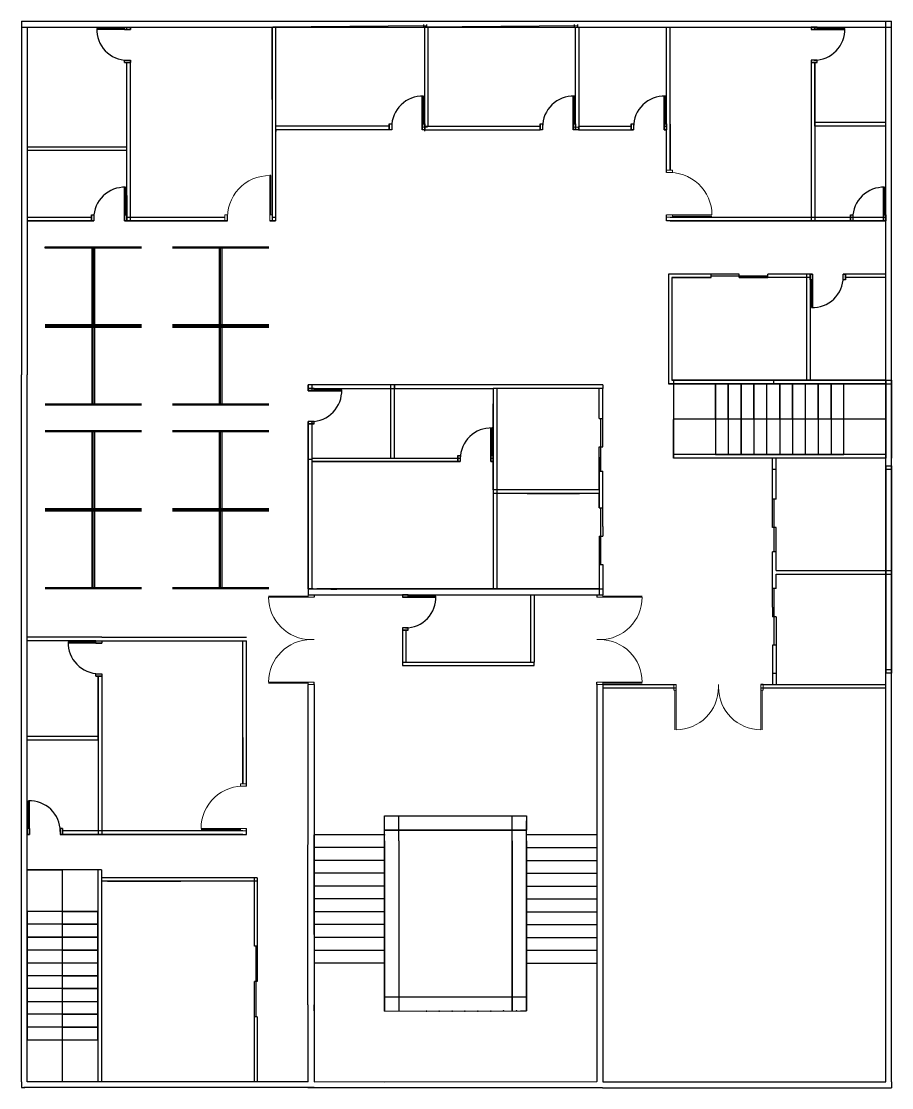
# Model space of a CAD drawing. Header units: inches. Extents: x 35258 to 134537, y 25067 to 83300.
# Drawn here: x 65889 to 66628, y 38618 to 39523 of the extents above; entities that cross this region are included whole.
import ezdxf

# ---------------------------------------------------------------- set-up
doc = ezdxf.new("R2010")
doc.units = ezdxf.units.IN
doc.header["$LTSCALE"] = 5
doc.header["$MEASUREMENT"] = 0
for name, color, linetype in [('belkuni', 7, 'Continuous'), ('door', 60, 'Continuous'), ('Furniture_1', 34, 'Continuous')]:
    doc.layers.add(name, color=color, linetype=linetype)
doc.layers.add('G-FIX', color=4, linetype='Continuous', lineweight=9)

msp = doc.modelspace()

# ---------------------------------------------------------------- linework, layer by layer
for p, q in [((65889.48, 39522.61), (66627.8, 39522.61)), ((65889.48, 39522.61), (65889.48, 39517.61)), ((65889.48, 39517.61), (66627.8, 39517.61)), ((65889.48, 39517.61), (65889.48, 39222.54)), ((65894.48, 39517.61), (65894.48, 39222.54)), ((65978.94, 39515.61), (65978.94, 39517.61)), ((65981.94, 39515.61), (65981.94, 39517.61)), ((66102.21, 39456.19), (66102.21, 39517.61)), ((66102.21, 39517.61), (66102.21, 39396.27)), ((66105.21, 39517.61), (66105.21, 39394.18)), ((66231.64, 39433.55), (66231.64, 39517.61)), ((66234.64, 39433.55), (66234.64, 39517.61)), ((66359.63, 39430.56), (66359.63, 39517.61)), ((66362.63, 39430.56), (66362.63, 39517.61)), ((66436.82, 39394.17), (66436.82, 39517.61)), ((66439.82, 39396.26), (66439.82, 39517.61)), ((66559.54, 39517.61), (66559.54, 39515.61)), ((66562.54, 39515.61), (66562.54, 39517.61)), ((66562.54, 39517.61), (66562.54, 39515.61)), ((66622.8, 39222.62), (66622.8, 39522.61)), ((66627.8, 39222.62), (66627.8, 39522.61)), ((66622.8, 39222.62), (66622.8, 39509.31)), ((65978.94, 39489.61), (65978.94, 39489.61)), ((65981.94, 39353.27), (65981.94, 39489.61)), ((66559.54, 39489.61), (66559.54, 39353.27)), ((66562.54, 39489.61), (66562.54, 39489.61)), ((66562.54, 39489.61), (66562.54, 39489.61)), ((65978.94, 39353.27), (65978.94, 39487.61)), ((66562.54, 39433.62), (66562.54, 39487.61)), ((66562.54, 39487.61), (66562.54, 39353.27)), ((66439.82, 39435.44), (66439.82, 39396.26)), ((66622.8, 39436.62), (66562.54, 39436.62)), ((66201.64, 39433.55), (66105.21, 39433.55)), ((66201.64, 39430.55), (66105.21, 39430.55)), ((66231.64, 39433.55), (66329.63, 39433.55)), ((66231.64, 39430.55), (66329.63, 39430.55)), ((66361.99, 39433.57), (66406.82, 39433.57)), ((66361.99, 39430.57), (66408.82, 39430.57)), ((66408.82, 39433.57), (66408.83, 39433.57)), ((66434.82, 39433.57), (66436.82, 39433.57)), ((66434.82, 39430.57), (66436.82, 39430.57)), ((66622.8, 39433.62), (66562.54, 39433.62)), ((66562.54, 39433.62), (66562.54, 39353.27)), ((65978.94, 39415.89), (65894.48, 39415.89)), ((65978.94, 39412.89), (65894.48, 39412.89)), ((65978.94, 39353.27), (65978.94, 39412.89)), ((65981.94, 39353.27), (65981.94, 39412.89)), ((66101.21, 39391.77), (66100.21, 39391.77)), ((66102.21, 39396.27), (66102.21, 39353.27)), ((66105.21, 39394.18), (66105.21, 39353.27)), ((66439.82, 39394.26), (66439.82, 39394.26)), ((66439.82, 39394.26), (66439.82, 39394.26)), ((65978.94, 39374.65), (65978.94, 39353.27)), ((65894.48, 39356.27), (65948.94, 39356.27)), ((65950.94, 39353.27), (65894.48, 39353.27)), ((65894.48, 39353.27), (65950.94, 39353.27)), ((65950.94, 39356.27), (65950.94, 39356.27)), ((66064.3, 39353.27), (65976.94, 39353.27)), ((65976.94, 39353.27), (66064.3, 39353.27)), ((65978.94, 39356.27), (66062.21, 39356.27)), ((66030.77, 39353.27), (66064.3, 39353.27)), ((66064.21, 39356.27), (66064.21, 39356.27)), ((66064.21, 39356.27), (66064.21, 39356.27)), ((66100.21, 39353.27), (66105.21, 39353.27)), ((66105.21, 39353.27), (66100.21, 39353.27)), ((66100.21, 39353.27), (66105.21, 39353.27)), ((66102.21, 39356.27), (66105.21, 39356.27)), ((66436.81, 39353.27), (66436.82, 39356.26)), ((66439.82, 39353.27), (66436.81, 39353.27)), ((66436.82, 39356.26), (66436.82, 39358.26)), ((66439.82, 39356.27), (66622.8, 39356.27)), ((66439.82, 39356.27), (66439.82, 39356.26)), ((66439.82, 39356.26), (66439.82, 39356.27)), ((66439.82, 39353.27), (66622.8, 39353.27)), ((66622.8, 39353.27), (66439.82, 39353.27)), ((66439.82, 39353.27), (66622.8, 39353.27)), ((65909.65, 39331.22), (65991.31, 39331.22)), ((65909.65, 39330.05), (65909.65, 39331.22)), ((65991.31, 39330.05), (65909.65, 39330.05)), ((65949.3, 39331.22), (65949.3, 39196.79)), ((65950.48, 39196.79), (65950.48, 39331.22)), ((65950.48, 39330.05), (65950.48, 39265.19)), ((65951.66, 39330.05), (65951.66, 39196.79)), ((66017.64, 39331.22), (66099.3, 39331.22)), ((66099.3, 39330.05), (66017.64, 39330.05)), ((66018.18, 39330.05), (66018.18, 39331.22)), ((66057.29, 39331.22), (66057.29, 39196.79)), ((66058.47, 39196.79), (66058.47, 39331.22)), ((66059.65, 39330.05), (66059.65, 39196.79)), ((66498.53, 39308.14), (66438.38, 39308.14)), ((66438.38, 39308.14), (66438.38, 39214.94)), ((66474.8, 39305.14), (66474.8, 39308.14)), ((66498.53, 39305.14), (66498.53, 39308.14)), ((66560.67, 39308.14), (66522.62, 39308.14)), ((66522.62, 39305.14), (66522.62, 39308.14)), ((66555.67, 39308.14), (66555.67, 39217.94)), ((66558.67, 39308.14), (66558.67, 39217.94)), ((66622.8, 39308.14), (66586.67, 39308.14)), ((66474.8, 39305.14), (66441.38, 39305.14)), ((66441.38, 39305.14), (66441.38, 39217.94)), ((66474.8, 39305.14), (66441.38, 39305.14)), ((66441.38, 39305.14), (66474.8, 39305.14)), ((66474.8, 39306.64), (66498.53, 39306.64)), ((66498.53, 39306.64), (66522.62, 39306.64)), ((66558.67, 39305.14), (66498.53, 39305.14)), ((66555.67, 39305.14), (66498.53, 39305.14)), ((66498.53, 39305.14), (66522.62, 39305.14)), ((66522.62, 39305.14), (66498.53, 39305.14)), ((66586.67, 39305.14), (66586.66, 39305.14)), ((66622.8, 39305.14), (66588.67, 39305.14)), ((65909.65, 39265.19), (65991.31, 39265.19)), ((65909.65, 39264.01), (65991.31, 39264.01)), ((65991.31, 39264.01), (65909.65, 39264.01)), ((65991.31, 39262.83), (65909.65, 39262.83)), ((66017.64, 39265.19), (66099.3, 39265.19)), ((66017.64, 39264.01), (66099.3, 39264.01)), ((66099.3, 39264.01), (66017.64, 39264.01)), ((66099.3, 39262.83), (66017.64, 39262.83)), ((65889.48, 38622.54), (65889.48, 39222.54)), ((65894.48, 38981.81), (65894.48, 39222.54)), ((66555.67, 39217.94), (66441.38, 39217.94)), ((66441.38, 39217.94), (66627.8, 39217.94)), ((66442.8, 39217.94), (66442.8, 39151.94)), ((66442.8, 39217.94), (66622.8, 39217.94)), ((66622.8, 39217.94), (66527.41, 39217.94)), ((66527.59, 39217.94), (66527.59, 39214.94)), ((66622.8, 39062.93), (66622.8, 39222.62)), ((66622.8, 39217.94), (66627.8, 39217.94)), ((66622.8, 39217.94), (66622.8, 39151.94)), ((66622.8, 39217.94), (66627.8, 39217.94)), ((66627.8, 38622.62), (66627.8, 39222.62)), ((66627.8, 39219.94), (66627.8, 39219.94)), ((66627.8, 39217.94), (66627.8, 39214.94)), ((66132.77, 39213.95), (66132.77, 39208.95)), ((66289.84, 39213.95), (66132.77, 39213.95)), ((66132.77, 39208.95), (66132.77, 39213.95)), ((66132.77, 39210.95), (66289.84, 39210.95)), ((66132.77, 39210.95), (66132.77, 39208.95)), ((66132.77, 39210.95), (66132.77, 39208.95)), ((66135.77, 39213.95), (66135.77, 39208.95)), ((66202.9, 39151.97), (66202.9, 39213.95)), ((66205.9, 39213.95), (66202.9, 39213.95)), ((66205.9, 39151.97), (66205.9, 39213.95)), ((66205.9, 39213.95), (66205.9, 39210.95)), ((66382.64, 39213.95), (66289.84, 39213.95)), ((66362.92, 39210.95), (66289.84, 39210.95)), ((66382.64, 39210.95), (66289.84, 39210.95)), ((66289.84, 39210.95), (66289.84, 39040.81)), ((66292.84, 39210.95), (66292.84, 39040.81)), ((66306.17, 39213.95), (66306.17, 39213.95)), ((66338.89, 39213.95), (66338.89, 39213.95)), ((66379.64, 39185.45), (66379.64, 39210.95)), ((66382.64, 39213.95), (66382.64, 39210.95)), ((66382.64, 39185.45), (66382.64, 39210.95)), ((66438.38, 39214.94), (66522.44, 39214.94)), ((66527.59, 39214.94), (66438.38, 39214.94)), ((66527.59, 39214.94), (66438.38, 39214.94)), ((66438.38, 39214.94), (66627.8, 39214.94)), ((66442.8, 39214.94), (66622.8, 39214.94)), ((66587.35, 39214.94), (66478.25, 39214.94)), ((66478.25, 39214.94), (66478.25, 39154.94)), ((66478.25, 39184.94), (66478.25, 39214.94)), ((66478.25, 39214.94), (66478.25, 39154.94)), ((66489.16, 39184.94), (66489.16, 39214.94)), ((66489.16, 39214.94), (66489.16, 39154.94)), ((66500.07, 39184.94), (66500.07, 39214.94)), ((66500.07, 39214.94), (66500.07, 39154.94)), ((66500.07, 39154.94), (66500.07, 39214.94)), ((66510.98, 39184.94), (66510.98, 39214.94)), ((66510.98, 39214.94), (66510.98, 39154.94)), ((66521.89, 39154.94), (66521.89, 39214.94)), ((66527.59, 39214.94), (66529.41, 39214.94)), ((66622.49, 39214.94), (66529.41, 39214.94)), ((66529.41, 39214.94), (66622.49, 39214.94)), ((66532.8, 39184.94), (66532.8, 39214.94)), ((66532.8, 39214.94), (66532.8, 39154.94)), ((66543.71, 39184.94), (66543.71, 39214.94)), ((66543.71, 39214.94), (66543.71, 39154.94)), ((66554.62, 39154.94), (66554.62, 39214.94)), ((66565.53, 39184.94), (66565.53, 39214.94)), ((66565.53, 39214.94), (66565.53, 39154.94)), ((66576.44, 39184.94), (66576.44, 39214.94)), ((66576.44, 39214.94), (66576.44, 39154.94)), ((66587.35, 39154.94), (66587.35, 39214.94)), ((66622.8, 39214.94), (66627.8, 39214.94)), ((66622.8, 39214.94), (66627.8, 39214.94)), ((66627.8, 39214.94), (66627.8, 39151.94)), ((65909.65, 39197.97), (65991.31, 39197.97)), ((65991.31, 39196.79), (65909.65, 39196.79)), ((66017.64, 39197.97), (66099.3, 39197.97)), ((66099.3, 39196.79), (66017.64, 39196.79)), ((66289.84, 39124.95), (66289.84, 39197.95)), ((66379.64, 39185.45), (66379.64, 39197.95)), ((66478.25, 39184.94), (66478.25, 39195.84)), ((66478.25, 39184.94), (66478.25, 39194.87)), ((66489.16, 39184.94), (66489.16, 39195.23)), ((66489.16, 39184.94), (66489.16, 39194.87)), ((66500.07, 39184.94), (66500.07, 39195.84)), ((66500.07, 39184.94), (66500.07, 39195.23)), ((66500.07, 39184.94), (66500.07, 39194.87)), ((66510.98, 39184.94), (66510.98, 39195.23)), ((66510.98, 39184.94), (66510.98, 39194.87)), ((66521.89, 39184.94), (66521.89, 39195.23)), ((66521.89, 39184.94), (66521.89, 39194.87)), ((66532.8, 39184.94), (66532.8, 39195.84)), ((66532.8, 39184.94), (66532.8, 39194.87)), ((66543.71, 39184.94), (66543.71, 39195.23)), ((66543.71, 39184.94), (66543.71, 39194.87)), ((66554.62, 39184.94), (66554.62, 39195.4)), ((66554.62, 39184.94), (66554.62, 39195.23)), ((66565.53, 39184.94), (66565.53, 39195.84)), ((66576.44, 39184.94), (66576.44, 39195.23)), ((66587.35, 39184.94), (66587.35, 39195.23)), ((66132.77, 39040.81), (66132.77, 39182.95)), ((66132.77, 39182.95), (66132.77, 39153.94)), ((66132.77, 39182.95), (66132.77, 39040.81)), ((66135.77, 39182.96), (66135.77, 39182.95)), ((66135.77, 39182.95), (66135.77, 39182.96)), ((66135.77, 39182.96), (66135.77, 39182.95)), ((66135.77, 39182.96), (66135.77, 39040.81)), ((66379.64, 39185.45), (66382.64, 39185.45)), ((66379.64, 39185.45), (66382.64, 39185.45)), ((66381.14, 39161.45), (66381.14, 39185.45)), ((66382.64, 39161.45), (66382.64, 39185.45)), ((66622.8, 39184.94), (66442.8, 39184.94)), ((66442.8, 39154.87), (66442.8, 39184.79)), ((66442.8, 39184.79), (66442.8, 39169.83)), ((66442.8, 39184.79), (66442.8, 39151.94)), ((66442.8, 39154.87), (66442.8, 39184.79)), ((66442.8, 39184.79), (66442.8, 39169.83)), ((66587.35, 39184.94), (66478.25, 39184.94)), ((66500.07, 39184.94), (66500.07, 39184.94)), ((66521.89, 39184.94), (66521.89, 39184.94)), ((66554.62, 39184.94), (66554.62, 39184.94)), ((66587.35, 39184.94), (66587.35, 39184.94)), ((65909.65, 39175.24), (65991.32, 39175.24)), ((65991.32, 39174.06), (65909.65, 39174.06)), ((65949.31, 39175.24), (65949.31, 39040.81)), ((65949.31, 39175.24), (65949.31, 39040.81)), ((65950.48, 39040.81), (65950.48, 39175.24)), ((65950.48, 39040.81), (65950.48, 39175.24)), ((65951.66, 39174.06), (65951.66, 39040.81)), ((65951.66, 39174.06), (65951.66, 39040.81)), ((66017.64, 39175.24), (66099.3, 39175.24)), ((66099.3, 39174.06), (66017.64, 39174.06)), ((66018.18, 39174.06), (66018.18, 39175.24)), ((66057.29, 39175.24), (66057.29, 39040.81)), ((66057.3, 39175.24), (66057.3, 39040.81)), ((66058.47, 39040.81), (66058.47, 39175.24)), ((66058.48, 39040.81), (66058.48, 39175.24)), ((66059.65, 39174.06), (66059.65, 39040.81)), ((66059.66, 39174.06), (66059.66, 39040.81)), ((66135.77, 39180.95), (66135.77, 39153.94)), ((66289.84, 39170.34), (66289.84, 39148.97)), ((66132.77, 39153.94), (66132.77, 39150.94)), ((66379.64, 39124.95), (66379.64, 39161.45)), ((66379.64, 39161.45), (66382.64, 39161.45)), ((66381.14, 39140.71), (66381.14, 39161.45)), ((66622.8, 39154.94), (66442.8, 39154.94)), ((66442.8, 39151.94), (66442.8, 39154.87)), ((66478.25, 39154.94), (66587.35, 39154.94)), ((66500.07, 39154.94), (66500.07, 39154.94)), ((66505.17, 39154.94), (66505.17, 39154.94)), ((66132.77, 39150.94), (66135.77, 39150.94)), ((66135.77, 39151.97), (66261.84, 39151.97)), ((66215.06, 39148.97), (66135.77, 39148.97)), ((66135.77, 39148.97), (66261.84, 39148.97)), ((66205.38, 39151.97), (66259.84, 39151.97)), ((66261.84, 39148.97), (66205.38, 39148.97)), ((66205.38, 39148.97), (66261.84, 39148.97)), ((66261.84, 39151.97), (66261.84, 39151.97)), ((66287.84, 39151.97), (66289.84, 39151.97)), ((66287.84, 39148.97), (66289.84, 39148.97)), ((66379.64, 39152.74), (66379.64, 39109.59)), ((66622.8, 39151.94), (66442.8, 39151.94)), ((66526.73, 39142.46), (66526.73, 39151.94)), ((66529.73, 39142.46), (66529.73, 39151.94)), ((66622.8, 39145.46), (66622.8, 39142.46)), ((66622.8, 39145.46), (66627.8, 39145.46)), ((66627.8, 39145.46), (66627.8, 38969.32)), ((66379.64, 39140.71), (66382.64, 39140.71)), ((66382.64, 39093.95), (66382.64, 39140.71)), ((66526.73, 39116.96), (66526.73, 39142.46)), ((66526.73, 39142.46), (66529.73, 39142.46)), ((66529.73, 39116.96), (66529.73, 39142.46)), ((66622.8, 39142.46), (66627.8, 39142.46)), ((66622.8, 39142.46), (66627.8, 39142.46)), ((66622.8, 39142.46), (66622.8, 38969.32)), ((66529.73, 39116.96), (66529.73, 39129.46)), ((66622.8, 39056.46), (66622.8, 39129.46)), ((66379.64, 39124.95), (66289.84, 39124.95)), ((66379.64, 39121.95), (66289.84, 39121.95)), ((66318.56, 39121.95), (66362.92, 39121.95)), ((66379.64, 39109.59), (66379.64, 39121.95)), ((65909.65, 39109.2), (65991.32, 39109.2)), ((66017.64, 39109.2), (66099.3, 39109.2)), ((66379.64, 39109.59), (66382.64, 39109.59)), ((66379.64, 39109.59), (66382.64, 39109.59)), ((66381.14, 39085.59), (66381.14, 39109.59)), ((66526.73, 39092.96), (66526.73, 39116.96)), ((66529.73, 39116.96), (66526.73, 39116.96)), ((66529.73, 39116.96), (66526.73, 39116.96)), ((66528.23, 39092.96), (66528.23, 39116.96)), ((65909.65, 39108.02), (65991.32, 39108.02)), ((65991.32, 39108.02), (65909.65, 39108.02)), ((65991.32, 39106.85), (65909.65, 39106.85)), ((66017.64, 39108.02), (66099.3, 39108.02)), ((66099.3, 39108.02), (66017.64, 39108.02)), ((66099.3, 39106.85), (66017.64, 39106.85)), ((66382.64, 39093.95), (66382.64, 39085.59)), ((66529.73, 39092.96), (66526.73, 39092.96)), ((66528.23, 39072.22), (66528.23, 39092.96)), ((66529.73, 39056.46), (66529.73, 39092.96)), ((66379.64, 39085.59), (66379.64, 39040.81)), ((66379.64, 39085.59), (66382.64, 39085.59)), ((66379.64, 39085.59), (66379.64, 39035.81)), ((66381.14, 39061.59), (66381.14, 39085.59)), ((66526.73, 39025.46), (66526.73, 39072.22)), ((66529.73, 39072.22), (66526.73, 39072.22)), ((66379.64, 39061.59), (66382.64, 39061.59)), ((66382.64, 39061.59), (66382.64, 39040.81)), ((66529.73, 39056.46), (66627.8, 39056.46)), ((66622.8, 38622.62), (66622.8, 39062.93)), ((66529.73, 39041.1), (66529.73, 39053.46)), ((66529.73, 39053.46), (66627.8, 39053.46)), ((65909.65, 39041.99), (65991.32, 39041.99)), ((65991.32, 39040.81), (65909.65, 39040.81)), ((66017.64, 39041.99), (66099.3, 39041.99)), ((66099.3, 39040.81), (66017.64, 39040.81)), ((66132.77, 39040.81), (66132.77, 39035.81)), ((66137.05, 39040.81), (66132.77, 39040.81)), ((66132.77, 39040.81), (66382.64, 39040.81)), ((66137.05, 39040.81), (66140.07, 39040.81)), ((66137.77, 39040.81), (66382.64, 39040.81)), ((66380.35, 39040.81), (66140.07, 39040.81)), ((66156.26, 39040.81), (66151.98, 39040.81)), ((66151.98, 39040.81), (66151.98, 39040.76)), ((66152.1, 39040.76), (66157.1, 39040.76)), ((66154.8, 39040.81), (66154.68, 39040.81)), ((66154.98, 39040.81), (66154.98, 39040.76)), ((66270.71, 39040.81), (66265.71, 39040.81)), ((66379.64, 39040.81), (66270.71, 39040.81)), ((66379.64, 39040.81), (66379.64, 39035.81)), ((66382.64, 39040.81), (66382.64, 39035.84)), ((66382.64, 39040.81), (66382.64, 39035.81)), ((66529.73, 39041.1), (66526.73, 39041.1)), ((66529.73, 39041.1), (66526.73, 39041.1)), ((66528.23, 39017.1), (66528.23, 39041.1)), ((66132.77, 39035.81), (66382.64, 39035.84)), ((66134.77, 39035.8), (66134.77, 39035.81)), ((66134.77, 39035.81), (66134.77, 39035.8)), ((66137.77, 39035.81), (66377.64, 39035.76)), ((66137.77, 39035.81), (66137.77, 39033.81)), ((66212.73, 39035.82), (66212.73, 39033.82)), ((66212.73, 39035.82), (66212.73, 39033.82)), ((66321.42, 39035.78), (66321.42, 38988.01)), ((66321.42, 39035.78), (66321.42, 38978.77)), ((66324.42, 39035.78), (66324.42, 38978.77)), ((66377.64, 39035.84), (66377.64, 39033.84)), ((66380.64, 39035.83), (66380.64, 39035.84)), ((66380.64, 39035.84), (66380.64, 39035.83)), ((66526.73, 39025.46), (66526.73, 39017.1)), ((66529.73, 39017.1), (66526.73, 39017.1)), ((66528.23, 38993.1), (66528.23, 39017.1)), ((66529.73, 39017.1), (66529.73, 38972.32)), ((66212.73, 39007.82), (66212.73, 38978.81)), ((66215.73, 39007.82), (66215.73, 39007.82)), ((66215.73, 39007.82), (66215.73, 39007.82)), ((66215.73, 39007.82), (66215.73, 39007.82)), ((66215.73, 39005.82), (66215.73, 38978.81)), ((65894.48, 38832.54), (65894.48, 38999.88)), ((65952.74, 38999.88), (65894.48, 38999.88)), ((65952.74, 38996.88), (65894.48, 38996.88)), ((65957.74, 38999.88), (65952.74, 38999.88)), ((65957.74, 38999.88), (66080.46, 38999.88)), ((65957.74, 38996.88), (65957.74, 38994.88)), ((65957.74, 38996.88), (66080.46, 38996.88)), ((66077.46, 38875.53), (66077.46, 38996.88)), ((66080.46, 38873.44), (66080.46, 38996.88)), ((66134.77, 38997.81), (66134.77, 38997.8)), ((66134.77, 38997.8), (66134.77, 38997.81)), ((66134.77, 38997.81), (66134.77, 38997.81)), ((66134.77, 38997.81), (66134.77, 38997.81)), ((66380.64, 38997.84), (66380.64, 38997.85)), ((66380.64, 38997.85), (66380.64, 38997.84)), ((66380.64, 38997.84), (66380.64, 38997.84)), ((66380.64, 38997.84), (66380.64, 38997.84)), ((66526.73, 38993.1), (66526.73, 38972.32)), ((66529.73, 38993.1), (66526.73, 38993.1)), ((65894.48, 38622.54), (65894.48, 38978.81)), ((66212.73, 38978.81), (66212.73, 38975.81)), ((66212.73, 38978.81), (66324.42, 38978.81)), ((66212.73, 38975.81), (66324.42, 38975.81)), ((66324.42, 38975.78), (66324.42, 38978.77)), ((65954.74, 38968.88), (65954.74, 38968.88)), ((65954.74, 38968.88), (65954.74, 38968.88)), ((65954.74, 38912.89), (65954.74, 38966.88)), ((65954.74, 38966.88), (65954.74, 38832.54)), ((65957.74, 38968.88), (65957.74, 38832.54)), ((66526.73, 38972.32), (66526.73, 38959.84)), ((66526.73, 38969.32), (66529.73, 38969.32)), ((66529.73, 38972.32), (66529.73, 38959.84)), ((66622.8, 38969.32), (66622.8, 38972.32)), ((66622.8, 38972.32), (66627.8, 38972.32)), ((66627.8, 38969.32), (66622.8, 38969.32)), ((66132.62, 38687.74), (66132.77, 38959.81)), ((66134.77, 38959.82), (66134.77, 38959.81)), ((66134.77, 38959.81), (66134.77, 38959.82)), ((66137.76, 38959.81), (66137.76, 38622.54)), ((66137.77, 38959.81), (66137.77, 38961.81)), ((66377.64, 38959.84), (66377.64, 38961.84)), ((66377.64, 38959.84), (66377.64, 38622.63)), ((66380.64, 38959.85), (66380.64, 38959.84)), ((66380.64, 38959.84), (66380.64, 38959.85)), ((66382.64, 38959.84), (66382.64, 38622.62)), ((66382.64, 38959.84), (66444.88, 38959.84)), ((66382.64, 38956.84), (66444.88, 38956.84)), ((66442.88, 38959.84), (66444.88, 38959.84)), ((66442.89, 38956.84), (66442.88, 38956.84)), ((66442.88, 38956.84), (66442.89, 38956.84)), ((66480.88, 38956.84), (66480.88, 38956.84)), ((66480.88, 38956.84), (66480.88, 38956.84)), ((66480.88, 38956.84), (66480.88, 38956.84)), ((66480.88, 38956.84), (66480.88, 38956.84)), ((66480.88, 38956.84), (66480.88, 38956.84)), ((66518.88, 38959.84), (66516.88, 38959.84)), ((66516.88, 38959.84), (66622.8, 38959.84)), ((66516.88, 38956.84), (66622.8, 38956.84)), ((66518.87, 38956.84), (66518.88, 38956.84)), ((66518.88, 38956.84), (66518.87, 38956.84)), ((65894.48, 38915.89), (65954.74, 38915.89)), ((65894.48, 38912.89), (65954.74, 38912.89)), ((65954.74, 38912.89), (65954.74, 38832.54)), ((66077.46, 38914.71), (66077.46, 38875.53)), ((66137.77, 38886.65), (66137.8, 38747.54)), ((66077.46, 38873.53), (66077.46, 38873.53)), ((66077.46, 38873.53), (66077.46, 38873.53)), ((66197.55, 38848.14), (66317.89, 38848.17)), ((66197.59, 38844.15), (66197.59, 38848.14)), ((66197.59, 38848.14), (66197.62, 38848.11)), ((66197.62, 38687.7), (66197.62, 38848.14)), ((66209.59, 38836.15), (66209.59, 38848.15)), ((66209.59, 38848.15), (66317.89, 38848.15)), ((66305.9, 38836.14), (66305.89, 38848.17)), ((66317.89, 38848.15), (66317.89, 38844.15)), ((66080.46, 38835.53), (66080.46, 38837.53)), ((66197.59, 38827.12), (66197.59, 38844.15)), ((66197.62, 38682.58), (66197.59, 38844.15)), ((66305.89, 38827.14), (66305.89, 38844.17)), ((66305.93, 38682.61), (66305.89, 38844.17)), ((66317.89, 38836.17), (66317.89, 38844.15)), ((66317.89, 38844.15), (66317.89, 38836.15)), ((65896.48, 38832.54), (65894.48, 38832.54)), ((65894.48, 38832.54), (65896.48, 38832.54)), ((65896.48, 38832.54), (65894.48, 38832.54)), ((65922.48, 38835.54), (65922.48, 38835.54)), ((66077.46, 38832.54), (65922.48, 38832.54)), ((65922.48, 38832.54), (66077.46, 38832.54)), ((66077.46, 38832.54), (65922.48, 38832.54)), ((66077.46, 38835.54), (65924.48, 38835.54)), ((66077.46, 38835.54), (66077.46, 38835.53)), ((66077.46, 38835.53), (66077.46, 38835.54)), ((66077.46, 38832.54), (66080.47, 38832.54)), ((66080.47, 38832.54), (66080.46, 38835.53)), ((66197.62, 38832.25), (66137.62, 38832.25)), ((66137.76, 38747.54), (66137.76, 38832.25)), ((66197.62, 38832.25), (66187.69, 38832.25)), ((66197.56, 38836.14), (66317.89, 38836.17)), ((66317.89, 38836.15), (66197.59, 38836.15)), ((66197.62, 38723.16), (66197.62, 38832.25)), ((66209.59, 38827.12), (66209.59, 38836.15)), ((66305.89, 38827.11), (66305.89, 38836.15)), ((66317.89, 38836.15), (66305.9, 38836.14)), ((66317.89, 38827.15), (66317.89, 38836.17)), ((66317.93, 38687.73), (66317.93, 38832.28)), ((66317.93, 38723.19), (66317.93, 38832.28)), ((66317.93, 38832.28), (66327.86, 38832.28)), ((66317.93, 38832.28), (66377.93, 38832.28)), ((66197.62, 38821.34), (66137.62, 38821.34)), ((66197.62, 38821.34), (66187.69, 38821.34)), ((66197.59, 38827.12), (66197.59, 38682.57)), ((66197.59, 38827.12), (66197.62, 38682.58)), ((66209.59, 38827.12), (66209.62, 38682.59)), ((66305.89, 38827.14), (66305.89, 38682.6)), ((66305.89, 38827.14), (66305.93, 38682.61)), ((66305.93, 38682.61), (66305.89, 38827.11)), ((66317.89, 38827.15), (66317.93, 38682.61)), ((66317.93, 38821.37), (66327.86, 38821.37)), ((66317.93, 38821.37), (66377.93, 38821.37)), ((66197.62, 38810.43), (66137.62, 38810.43)), ((66197.62, 38810.43), (66187.69, 38810.43)), ((66317.93, 38810.46), (66327.86, 38810.46)), ((66317.93, 38810.46), (66377.93, 38810.46)), ((65894.41, 38802.54), (65924.34, 38802.54)), ((65894.41, 38802.54), (65924.34, 38802.54)), ((65957.48, 38802.54), (65894.48, 38802.54)), ((65924.34, 38802.54), (65894.48, 38802.54)), ((65894.48, 38622.54), (65894.48, 38802.54)), ((65924.34, 38802.54), (65909.37, 38802.54)), ((65924.34, 38802.54), (65909.37, 38802.54)), ((65924.48, 38622.54), (65924.48, 38802.54)), ((65954.48, 38802.54), (65954.48, 38622.54)), ((65957.48, 38802.54), (65957.48, 38622.54)), ((66089.66, 38795.72), (65957.46, 38795.71)), ((65957.46, 38795.71), (65957.48, 38622.54)), ((66089.66, 38792.72), (65957.46, 38792.71)), ((66087.31, 38792.72), (65962.44, 38792.71)), ((65962.44, 38792.71), (66024.88, 38792.72)), ((66087.31, 38737.62), (66087.31, 38795.7)), ((66089.66, 38795.72), (66089.66, 38707.62)), ((66197.62, 38799.52), (66137.62, 38799.52)), ((66197.62, 38799.52), (66187.69, 38799.52)), ((66317.93, 38799.55), (66327.86, 38799.55)), ((66317.93, 38799.55), (66377.93, 38799.55)), ((66197.62, 38788.61), (66137.62, 38788.61)), ((66197.62, 38788.61), (66187.69, 38788.61)), ((66317.93, 38788.64), (66327.86, 38788.64)), ((66317.93, 38788.64), (66377.93, 38788.64)), ((66197.62, 38777.7), (66137.62, 38777.7)), ((66197.62, 38777.7), (66187.69, 38777.7)), ((66317.93, 38777.73), (66327.86, 38777.73)), ((66317.93, 38777.73), (66377.93, 38777.73)), ((65954.48, 38767.09), (65894.48, 38767.09)), ((65894.48, 38767.09), (65894.48, 38657.99)), ((65954.48, 38767.09), (65894.48, 38767.09)), ((65924.48, 38657.99), (65924.48, 38767.09)), ((65924.48, 38767.09), (65934.42, 38767.09)), ((65924.48, 38767.09), (65935.38, 38767.09)), ((65924.48, 38767.09), (65954.48, 38767.09)), ((65954.48, 38657.99), (65954.48, 38767.09)), ((66197.62, 38766.79), (66137.62, 38766.79)), ((66197.62, 38766.79), (66187.69, 38766.79)), ((66317.93, 38766.82), (66327.86, 38766.82)), ((66317.93, 38766.82), (66377.93, 38766.82)), ((65954.48, 38756.18), (65894.48, 38756.18)), ((65924.48, 38756.18), (65934.42, 38756.18)), ((65924.48, 38756.18), (65934.77, 38756.18)), ((65924.48, 38756.18), (65954.48, 38756.18)), ((66197.62, 38755.89), (66137.62, 38755.89)), ((66197.62, 38755.89), (66187.16, 38755.89)), ((66317.93, 38755.91), (66328.39, 38755.91)), ((66317.93, 38755.91), (66377.93, 38755.91)), ((66197.62, 38682.58), (66197.62, 38747.63)), ((65954.48, 38745.27), (65894.48, 38745.27)), ((65894.48, 38745.27), (65954.48, 38745.27)), ((65894.48, 38745.27), (65894.48, 38745.27)), ((65924.48, 38745.27), (65934.42, 38745.27)), ((65924.48, 38745.27), (65935.38, 38745.27)), ((65924.48, 38745.27), (65954.48, 38745.27)), ((65924.48, 38745.27), (65924.48, 38745.27)), ((65924.48, 38745.27), (65934.77, 38745.27)), ((66089.66, 38737.62), (66087.31, 38737.62)), ((66088.49, 38737.62), (66088.49, 38707.62)), ((66197.62, 38744.98), (66137.62, 38744.98)), ((66197.62, 38744.98), (66186.72, 38744.98)), ((66317.93, 38745), (66328.83, 38745)), ((66317.93, 38745), (66377.93, 38745)), ((65954.48, 38734.36), (65894.48, 38734.36)), ((65924.48, 38734.36), (65934.42, 38734.36)), ((65924.48, 38734.36), (65934.77, 38734.36)), ((65924.48, 38734.36), (65954.48, 38734.36)), ((66197.62, 38734.07), (66137.62, 38734.07)), ((66197.62, 38734.07), (66187.34, 38734.07)), ((66317.93, 38734.1), (66328.22, 38734.1)), ((66317.93, 38734.1), (66377.93, 38734.1)), ((65894.48, 38723.45), (65954.48, 38723.45)), ((65894.48, 38723.45), (65894.48, 38723.45)), ((65924.48, 38723.45), (65934.42, 38723.45)), ((65924.48, 38723.45), (65924.48, 38723.45)), ((65924.48, 38723.45), (65934.77, 38723.45)), ((66197.62, 38723.16), (66137.62, 38723.16)), ((66197.62, 38723.16), (66187.34, 38723.16)), ((66197.62, 38723.16), (66197.62, 38723.16)), ((66317.93, 38723.19), (66317.93, 38723.19)), ((66317.93, 38723.19), (66328.22, 38723.19)), ((66317.93, 38723.19), (66377.93, 38723.19)), ((65954.48, 38712.54), (65894.48, 38712.54)), ((65924.48, 38712.54), (65934.42, 38712.54)), ((65924.48, 38712.54), (65935.38, 38712.54)), ((65924.48, 38712.54), (65954.48, 38712.54)), ((65954.48, 38701.63), (65894.48, 38701.63)), ((65924.48, 38701.63), (65934.42, 38701.63)), ((65924.48, 38701.63), (65934.77, 38701.63)), ((65924.48, 38701.63), (65954.48, 38701.63)), ((66087.31, 38622.51), (66087.31, 38707.62)), ((66089.66, 38707.62), (66087.31, 38707.62)), ((66088.49, 38707.62), (66088.49, 38677.62)), ((66197.59, 38694.58), (66317.92, 38694.61)), ((65894.48, 38690.72), (65954.48, 38690.72)), ((65894.48, 38690.72), (65894.48, 38690.72)), ((65924.48, 38690.72), (65934.95, 38690.72)), ((65924.48, 38690.72), (65924.48, 38690.72)), ((65924.48, 38690.72), (65934.77, 38690.72)), ((66132.62, 38687.74), (66132.62, 38622.54)), ((66132.64, 38687.7), (66132.62, 38687.7)), ((66132.62, 38687.7), (66132.62, 38682.7)), ((66137.62, 38687.7), (66137.62, 38682.7)), ((66197.62, 38682.58), (66197.62, 38687.7)), ((66317.93, 38682.61), (66317.93, 38687.73)), ((65954.48, 38679.81), (65894.48, 38679.81)), ((65924.48, 38679.81), (65935.38, 38679.81)), ((65924.48, 38679.81), (65954.48, 38679.81)), ((66089.66, 38677.62), (66087.31, 38677.62)), ((66089.66, 38677.62), (66089.66, 38622.51)), ((66132.62, 38682.7), (66132.64, 38682.72)), ((66197.59, 38682.58), (66317.93, 38682.61)), ((66312.81, 38682.61), (66317.93, 38682.61)), ((66317.93, 38682.61), (66317.93, 38682.61)), ((66382.64, 38682.83), (66382.64, 38622.62)), ((66382.64, 38682.83), (66382.64, 38622.62)), ((65954.48, 38668.9), (65894.48, 38668.9)), ((65924.48, 38668.9), (65934.77, 38668.9)), ((65924.48, 38668.9), (65954.48, 38668.9)), ((66382.64, 38672.52), (66382.64, 38622.62)), ((66382.64, 38672.52), (66382.64, 38622.62)), ((66382.64, 38672.52), (66382.64, 38622.62)), ((65894.48, 38657.99), (65954.48, 38657.99)), ((65894.48, 38657.99), (65894.48, 38657.99)), ((65924.48, 38657.99), (65924.48, 38657.99)), ((65924.48, 38657.99), (65934.77, 38657.99)), ((65889.48, 38622.54), (65889.48, 38617.78)), ((66132.64, 38622.54), (65894.48, 38622.54)), ((66132.76, 38622.54), (65894.48, 38622.54)), ((65957.48, 38622.54), (65894.48, 38622.54)), ((66132.76, 38622.54), (65940.99, 38622.54)), ((66089.66, 38622.51), (65957.41, 38622.54)), ((66137.76, 38622.54), (66377.64, 38622.63)), ((66197.64, 38622.58), (66377.64, 38622.63)), ((66377.64, 38622.62), (66377.64, 38622.63)), ((66377.64, 38622.63), (66377.64, 38622.63)), ((66377.64, 38622.62), (66377.64, 38622.63)), ((66377.64, 38622.63), (66377.64, 38622.63)), ((66377.64, 38622.62), (66377.64, 38622.62)), ((66377.64, 38622.62), (66377.64, 38622.62)), ((66382.64, 38622.62), (66574.29, 38622.62)), ((66382.64, 38622.62), (66622.8, 38622.62)), ((66627.8, 38622.62), (66627.8, 38617.52)), ((65889.46, 38617.54), (65892.48, 38617.54)), ((65954.48, 38617.54), (65891.48, 38617.54)), ((66137.76, 38617.54), (65892.48, 38617.54)), ((65957.48, 38617.54), (65954.48, 38617.54)), ((65959.48, 38617.54), (65959.48, 38617.54)), ((66132.76, 38617.54), (66132.64, 38617.54)), ((66132.64, 38617.54), (66137.76, 38617.54)), ((66137.76, 38617.54), (66382.52, 38617.54)), ((66137.76, 38617.54), (66382.52, 38617.54)), ((66382.52, 38617.52), (66627.8, 38617.52))]:
    msp.add_line(p, q)
for p in [(66478.25, 39184.94), (66478.25, 39184.94), (66489.16, 39184.94), (66489.16, 39184.94), (66500.07, 39184.94), (66500.07, 39184.94), (66510.98, 39184.94), (66510.98, 39184.94), (66521.89, 39184.94), (66532.8, 39184.94), (66532.8, 39184.94), (66543.71, 39184.94), (66543.71, 39184.94), (66554.62, 39184.94), (66565.53, 39184.94), (66576.44, 39184.94), (66197.62, 38832.25), (66317.93, 38832.28), (66197.62, 38821.34), (66317.93, 38821.37), (66197.62, 38810.43), (66317.93, 38810.46), (66197.62, 38799.52), (66317.93, 38799.55), (66197.62, 38788.61), (66317.93, 38788.64), (66197.62, 38777.7), (66317.93, 38777.73), (65924.48, 38767.09), (65924.48, 38767.09), (66197.62, 38766.79), (66317.93, 38766.82), (65924.48, 38756.18), (65924.48, 38756.18), (66197.62, 38755.89), (66317.93, 38755.91), (65924.48, 38745.27), (65924.48, 38745.27), (66197.62, 38744.98), (66317.93, 38745), (65924.48, 38734.36), (65924.48, 38734.36), (66197.62, 38734.07), (66317.93, 38734.1), (65924.48, 38723.45), (65924.48, 38712.54), (65924.48, 38712.54), (65924.48, 38701.63), (65924.48, 38701.63), (65924.48, 38690.72), (65924.48, 38679.81), (66233.08, 38682.59), (66243.99, 38682.59), (66254.9, 38682.6), (66265.81, 38682.6), (66276.72, 38682.6), (66287.62, 38682.6), (66298.53, 38682.61), (66309.44, 38682.61), (65924.48, 38668.9)]:
    msp.add_point(p)
at = {"layer": 'belkuni'}
for p, q in [((65976.94, 39516.61), (65953.46, 39516.61)), ((66564.54, 39516.61), (66588.02, 39516.61)), ((65976.94, 39515.61), (65953.44, 39515.61)), ((66564.54, 39515.61), (66588.04, 39515.61)), ((66229.64, 39435.55), (66229.64, 39459.05)), ((66230.64, 39435.55), (66230.64, 39459.03)), ((66357.63, 39435.55), (66357.63, 39459.05)), ((66358.63, 39435.55), (66358.63, 39459.03)), ((66434.82, 39435.57), (66434.82, 39459.07)), ((66435.82, 39435.57), (66435.82, 39459.05)), ((65976.94, 39358.27), (65976.94, 39381.77)), ((65977.94, 39358.27), (65977.94, 39381.75)), ((66620.8, 39358.27), (66620.8, 39381.77)), ((66621.8, 39358.27), (66621.8, 39381.75)), ((66559.67, 39303.14), (66559.67, 39279.66)), ((66560.67, 39303.14), (66560.67, 39279.64)), ((66137.77, 39209.95), (66161.25, 39209.95)), ((66137.77, 39208.95), (66161.27, 39208.95)), ((66287.84, 39153.97), (66287.84, 39177.47)), ((66288.84, 39153.97), (66288.84, 39177.45)), ((66217.73, 39034.82), (66241.21, 39034.82)), ((66217.73, 39033.82), (66241.23, 39033.82)), ((65952.74, 38994.88), (65929.24, 38994.88)), ((65952.74, 38995.88), (65929.26, 38995.88)), ((65895.48, 38837.54), (65895.48, 38861.02)), ((65896.48, 38837.54), (65896.48, 38861.04))]:
    msp.add_line(p, q, dxfattribs=at)
for centre, start, end in [((65979.44, 39515.61), 177.79577, 270), ((66562.04, 39515.61), 270, 2.20423), ((66229.64, 39433.05), 87.79577, 180), ((66357.63, 39433.05), 87.79577, 180), ((66434.82, 39433.07), 87.79577, 180), ((65976.94, 39355.77), 87.79577, 180), ((66620.8, 39355.77), 87.79577, 180), ((66560.67, 39305.64), 267.79577, 0), ((66135.27, 39208.95), 270, 2.20423), ((66287.84, 39151.47), 87.79577, 180), ((66215.23, 39033.82), 270, 2.20423), ((65955.24, 38994.88), 177.79577, 270), ((65896.48, 38835.04), 0, 92.20423)]:
    msp.add_arc(centre, 26, start, end, dxfattribs=at)
at = {"layer": 'door'}
for p, q in [((65976.94, 39515.61), (65981.94, 39515.61)), ((66564.54, 39515.61), (66559.54, 39515.61)), ((65976.94, 39487.61), (65981.94, 39487.61)), ((66564.54, 39487.61), (66559.54, 39487.61)), ((66201.64, 39435.55), (66201.64, 39430.55)), ((66229.64, 39435.55), (66229.64, 39430.55)), ((66329.63, 39435.55), (66329.63, 39430.55)), ((66357.63, 39435.55), (66357.63, 39430.55)), ((66406.82, 39435.57), (66406.82, 39430.57)), ((66434.82, 39435.57), (66434.82, 39430.57)), ((65948.94, 39358.27), (65948.94, 39353.27)), ((65976.94, 39358.27), (65976.94, 39353.27)), ((66592.8, 39358.27), (66592.8, 39353.27)), ((66620.8, 39358.27), (66620.8, 39353.27)), ((66560.67, 39303.14), (66560.67, 39308.14)), ((66588.67, 39303.14), (66588.67, 39308.14)), ((66137.77, 39208.95), (66132.77, 39208.95)), ((66137.77, 39180.95), (66132.77, 39180.95)), ((66259.84, 39153.97), (66259.84, 39148.97)), ((66287.84, 39153.97), (66287.84, 39148.97)), ((66217.73, 39033.82), (66212.73, 39033.82)), ((66217.73, 39005.82), (66212.73, 39005.82)), ((65952.74, 38994.88), (65957.74, 38994.88)), ((65952.74, 38966.88), (65957.74, 38966.88)), ((65896.48, 38837.54), (65896.48, 38832.54)), ((65924.48, 38837.54), (65924.48, 38832.54))]:
    msp.add_line(p, q, dxfattribs=at)
for points in [[(65976.94, 39515.61), (65976.94, 39517.61), (65981.94, 39517.61), (65981.94, 39515.61)], [(66564.54, 39515.61), (66564.54, 39517.61), (66559.54, 39517.61), (66559.54, 39515.61)], [(65976.94, 39487.61), (65976.94, 39489.61), (65981.94, 39489.61), (65981.94, 39487.61)], [(66564.54, 39487.61), (66564.54, 39489.61), (66559.54, 39489.61), (66559.54, 39487.61)], [(66201.64, 39435.55), (66203.64, 39435.55), (66203.64, 39430.55), (66201.64, 39430.55)], [(66229.64, 39435.55), (66231.64, 39435.55), (66231.64, 39430.55), (66229.64, 39430.55)], [(66329.63, 39435.55), (66331.63, 39435.55), (66331.63, 39430.55), (66329.63, 39430.55)], [(66357.63, 39435.55), (66359.63, 39435.55), (66359.63, 39430.55), (66357.63, 39430.55)], [(66406.82, 39435.57), (66408.82, 39435.57), (66408.82, 39430.57), (66406.82, 39430.57)], [(66434.82, 39435.57), (66436.82, 39435.57), (66436.82, 39430.57), (66434.82, 39430.57)], [(65948.94, 39358.27), (65950.94, 39358.27), (65950.94, 39353.27), (65948.94, 39353.27)], [(65976.94, 39358.27), (65978.94, 39358.27), (65978.94, 39353.27), (65976.94, 39353.27)], [(66592.8, 39358.27), (66594.8, 39358.27), (66594.8, 39353.27), (66592.8, 39353.27)], [(66620.8, 39358.27), (66622.8, 39358.27), (66622.8, 39353.27), (66620.8, 39353.27)], [(66560.67, 39303.14), (66558.67, 39303.14), (66558.67, 39308.14), (66560.67, 39308.14)], [(66588.67, 39303.14), (66586.67, 39303.14), (66586.67, 39308.14), (66588.67, 39308.14)], [(66137.77, 39208.95), (66137.77, 39210.95), (66132.77, 39210.95), (66132.77, 39208.95)], [(66137.77, 39180.95), (66137.77, 39182.95), (66132.77, 39182.95), (66132.77, 39180.95)], [(66259.84, 39153.97), (66261.84, 39153.97), (66261.84, 39148.97), (66259.84, 39148.97)], [(66287.84, 39153.97), (66289.84, 39153.97), (66289.84, 39148.97), (66287.84, 39148.97)], [(66217.73, 39033.82), (66217.73, 39035.82), (66212.73, 39035.82), (66212.73, 39033.82)], [(66217.73, 39005.82), (66217.73, 39007.82), (66212.73, 39007.82), (66212.73, 39005.82)], [(65952.74, 38994.88), (65952.74, 38996.88), (65957.74, 38996.88), (65957.74, 38994.88)], [(65952.74, 38966.88), (65952.74, 38968.88), (65957.74, 38968.88), (65957.74, 38966.88)], [(65896.48, 38837.54), (65894.48, 38837.54), (65894.48, 38832.54), (65896.48, 38832.54)], [(65924.48, 38837.54), (65922.48, 38837.54), (65922.48, 38832.54), (65924.48, 38832.54)]]:
    msp.add_lwpolyline(points, close=True, dxfattribs=at)
at = {"layer": 'Furniture_1', "linetype": 'Continuous'}
for points in [[(66233.21, 39519.91), (66233.21, 39519.91), (66233.22, 39518.73), (66102.88, 39517.59), (66102.88, 39517.61)], [(66102.88, 39517.59), (66102.88, 39517.61)], [(66230.87, 39517.59), (66230.85, 39519.94)], [(66361.2, 39519.91), (66361.22, 39518.73), (66230.87, 39517.59), (66230.86, 39518.71)], [(66230.87, 39517.59), (66230.86, 39518.71)], [(66233.21, 39519.96), (66233.23, 39517.61)], [(66233.21, 39519.94), (66233.23, 39517.61)], [(66358.87, 39517.61), (66358.85, 39519.94)], [(66361.2, 39519.94), (66361.22, 39517.61)], [(66231.64, 39430.55), (66231.64, 39430.55), (66231.59, 39435.55)], [(66231.65, 39429.43), (66231.59, 39435.55)], [(66361.97, 39432.92), (66361.99, 39430.57), (66359.63, 39430.55), (66359.59, 39435.55)], [(66106, 39429.45), (66105.21, 39429.44)], [(66229.64, 39432.88), (66233.97, 39432.92)], [(66231.65, 39429.43), (66231.63, 39431.78), (66231.64, 39431.78)], [(66231.64, 39430.55), (66231.64, 39430.55)], [(66233.96, 39433.55), (66233.97, 39432.92)], [(66233.96, 39433.55), (66233.97, 39432.92)], [(66357.63, 39432.88), (66361.97, 39432.92), (66361.99, 39430.57), (66359.63, 39430.55)]]:
    msp.add_lwpolyline(points, dxfattribs=at)
at = {"layer": 'G-FIX'}
for p, q in [((66100.21, 39353.27), (66100.21, 39391.77)), ((66101.21, 39358.27), (66101.21, 39391.77)), ((66436.82, 39394.26), (66441.82, 39394.26)), ((66064.21, 39353.27), (66064.21, 39358.27)), ((66100.21, 39358.27), (66100.21, 39353.27)), ((66436.82, 39358.26), (66475.32, 39358.26)), ((66441.82, 39358.26), (66436.82, 39358.26)), ((66441.82, 39357.26), (66475.32, 39357.26)), ((66132.77, 39034.81), (66099.27, 39034.81)), ((66137.77, 39033.81), (66099.27, 39033.81)), ((66132.77, 39033.81), (66137.77, 39033.81)), ((66377.64, 39033.84), (66416.14, 39033.84)), ((66382.64, 39033.84), (66377.64, 39033.84)), ((66382.64, 39034.84), (66416.14, 39034.84)), ((66137.77, 38997.81), (66134.77, 38997.81)), ((66137.77, 38997.81), (66134.77, 38997.81)), ((66377.64, 38997.84), (66380.64, 38997.84)), ((66377.64, 38997.84), (66380.64, 38997.84)), ((66137.77, 38961.81), (66099.27, 38961.81)), ((66132.77, 38960.81), (66099.27, 38960.81)), ((66132.77, 38961.81), (66137.77, 38961.81)), ((66377.64, 38961.84), (66416.14, 38961.84)), ((66382.64, 38961.84), (66377.64, 38961.84)), ((66382.64, 38960.84), (66416.14, 38960.84)), ((66443.88, 38954.84), (66443.88, 38921.34)), ((66444.88, 38959.84), (66444.88, 38921.34)), ((66444.88, 38954.84), (66444.88, 38959.84)), ((66480.88, 38959.84), (66480.88, 38956.84)), ((66480.88, 38959.84), (66480.88, 38956.84)), ((66516.88, 38959.84), (66516.88, 38921.34)), ((66516.88, 38954.84), (66516.88, 38959.84)), ((66517.88, 38954.84), (66517.88, 38921.34)), ((66080.46, 38873.53), (66075.46, 38873.53)), ((66080.46, 38837.53), (66041.96, 38837.53)), ((66075.46, 38837.53), (66080.46, 38837.53)), ((66075.46, 38836.53), (66041.96, 38836.53))]:
    msp.add_line(p, q, dxfattribs=at)
for points in [[(66436.82, 39394.26), (66436.82, 39396.26), (66441.82, 39396.26), (66441.82, 39394.26)], [(66064.21, 39353.27), (66062.21, 39353.27), (66062.21, 39358.27), (66064.21, 39358.27)], [(66102.21, 39353.27), (66100.21, 39353.27), (66100.21, 39358.27), (66102.21, 39358.27)], [(66436.82, 39356.26), (66436.82, 39358.26), (66441.82, 39358.26), (66441.82, 39356.26)], [(66137.77, 39035.81), (66137.77, 39033.81), (66132.77, 39033.81), (66132.77, 39035.81)], [(66377.64, 39035.84), (66377.64, 39033.84), (66382.64, 39033.84), (66382.64, 39035.84)], [(66137.77, 38959.81), (66137.77, 38961.81), (66132.77, 38961.81), (66132.77, 38959.81)], [(66377.64, 38959.84), (66377.64, 38961.84), (66382.64, 38961.84), (66382.64, 38959.84)], [(66442.88, 38959.84), (66444.88, 38959.84), (66444.88, 38954.84), (66442.88, 38954.84)], [(66518.88, 38959.84), (66516.88, 38959.84), (66516.88, 38954.84), (66518.88, 38954.84)], [(66080.46, 38873.53), (66080.46, 38875.53), (66075.46, 38875.53), (66075.46, 38873.53)], [(66080.46, 38835.53), (66080.46, 38837.53), (66075.46, 38837.53), (66075.46, 38835.53)]]:
    msp.add_lwpolyline(points, close=True, dxfattribs=at)
for points in [[(66134.77, 38997.81), (66137.77, 38997.81)], [(66137.77, 38997.81), (66134.77, 38997.81)], [(66134.77, 38997.81), (66137.77, 38997.81)], [(66137.77, 38997.81), (66134.77, 38997.81)], [(66380.64, 38997.84), (66377.64, 38997.84)], [(66377.64, 38997.84), (66380.64, 38997.84)], [(66380.64, 38997.84), (66377.64, 38997.84)], [(66377.64, 38997.84), (66380.64, 38997.84)], [(66480.88, 38956.84), (66480.88, 38959.84)], [(66480.88, 38959.84), (66480.88, 38956.84)], [(66480.88, 38956.84), (66480.88, 38959.84)], [(66480.88, 38959.84), (66480.88, 38956.84)]]:
    msp.add_lwpolyline(points, dxfattribs=at)
for centre, start, end in [((66100.21, 39355.77), 90, 183.98208), ((66439.32, 39358.26), 0, 93.98208), ((66135.27, 39033.81), 180, 270), ((66380.14, 39033.84), 270, 0), ((66135.27, 38961.81), 90, 180), ((66380.14, 38961.84), 0, 90), ((66444.88, 38957.34), 270, 0), ((66516.88, 38957.34), 180, 270), ((66077.96, 38837.53), 86.01792, 180)]:
    msp.add_arc(centre, 36, start, end, dxfattribs=at)

doc.saveas('drawing.dxf')
